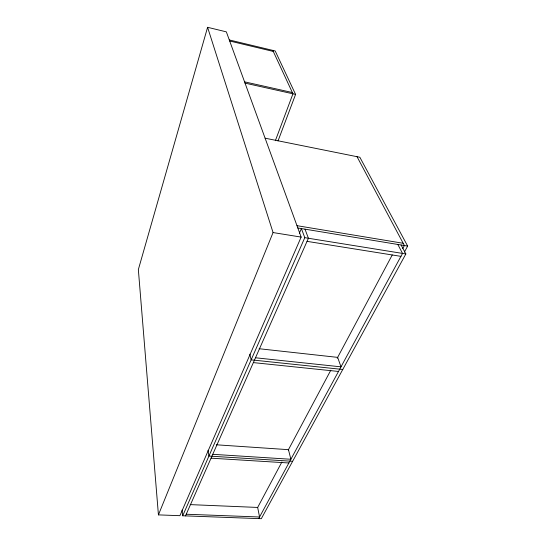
<?xml version="1.0" encoding="UTF-8"?>
<svg xmlns="http://www.w3.org/2000/svg" width="546" height="546" viewBox="0 0 546 546"><rect width="100%" height="100%" fill="white"/><g stroke="black" fill="none" stroke-linecap="round" stroke-linejoin="round"><path stroke-width="0.82" d="M207.589 27.3L138.35 269.567L158.429 514.885L179.914 515.683L301.146 237.087L226.344 31.859L207.589 27.3L273.061 232.562L158.429 514.885M275.361 140.711L292.949 93.81L272.795 50.382M278.03 140.923L295.584 94.397L275.198 50.962L229.293 39.947M299.392 233.244L301.412 228.569L304.784 237.674L182.705 515.786L261.302 518.7L405.849 253.951L401.119 245.004M185.497 515.888L308.408 238.254L304.989 229.156M257.603 507.555L281.893 461.984M288.268 450.02L330.801 370.222M337.216 358.19L392.253 254.941M402.771 248.546L404.388 245.543L357.023 156.688M258.688 518.604L402.525 253.419L397.843 244.465M404.395 252.075L407.65 246.082L359.855 157.262L265.097 138.186M186.227 514.23L259.562 517.001L257.664 507.439L190.172 504.613M211.049 458.176L288.854 462.981M212.756 454.313L290.875 459.268L288.459 449.665L216.312 444.792M292.642 461.302L208.92 456.06L208.053 450.3M253.358 362.605L338.5 371.457M342.779 369.471L251.153 359.855L249.843 354.183M255.494 357.773L341.004 366.844L337.653 357.377L259.104 348.723M307.036 241.359L400.935 256.354M273.061 232.562L301.146 237.087M304.784 237.674L405.849 253.951M297.823 227.975L407.65 246.082M296.983 225.675L403.187 243.284M244.56 81.832L292.349 92.52M245.031 83.122L295.584 94.397M229.675 40.998L273.287 51.44M182.077 510.053L182.705 515.786"/></g></svg>
